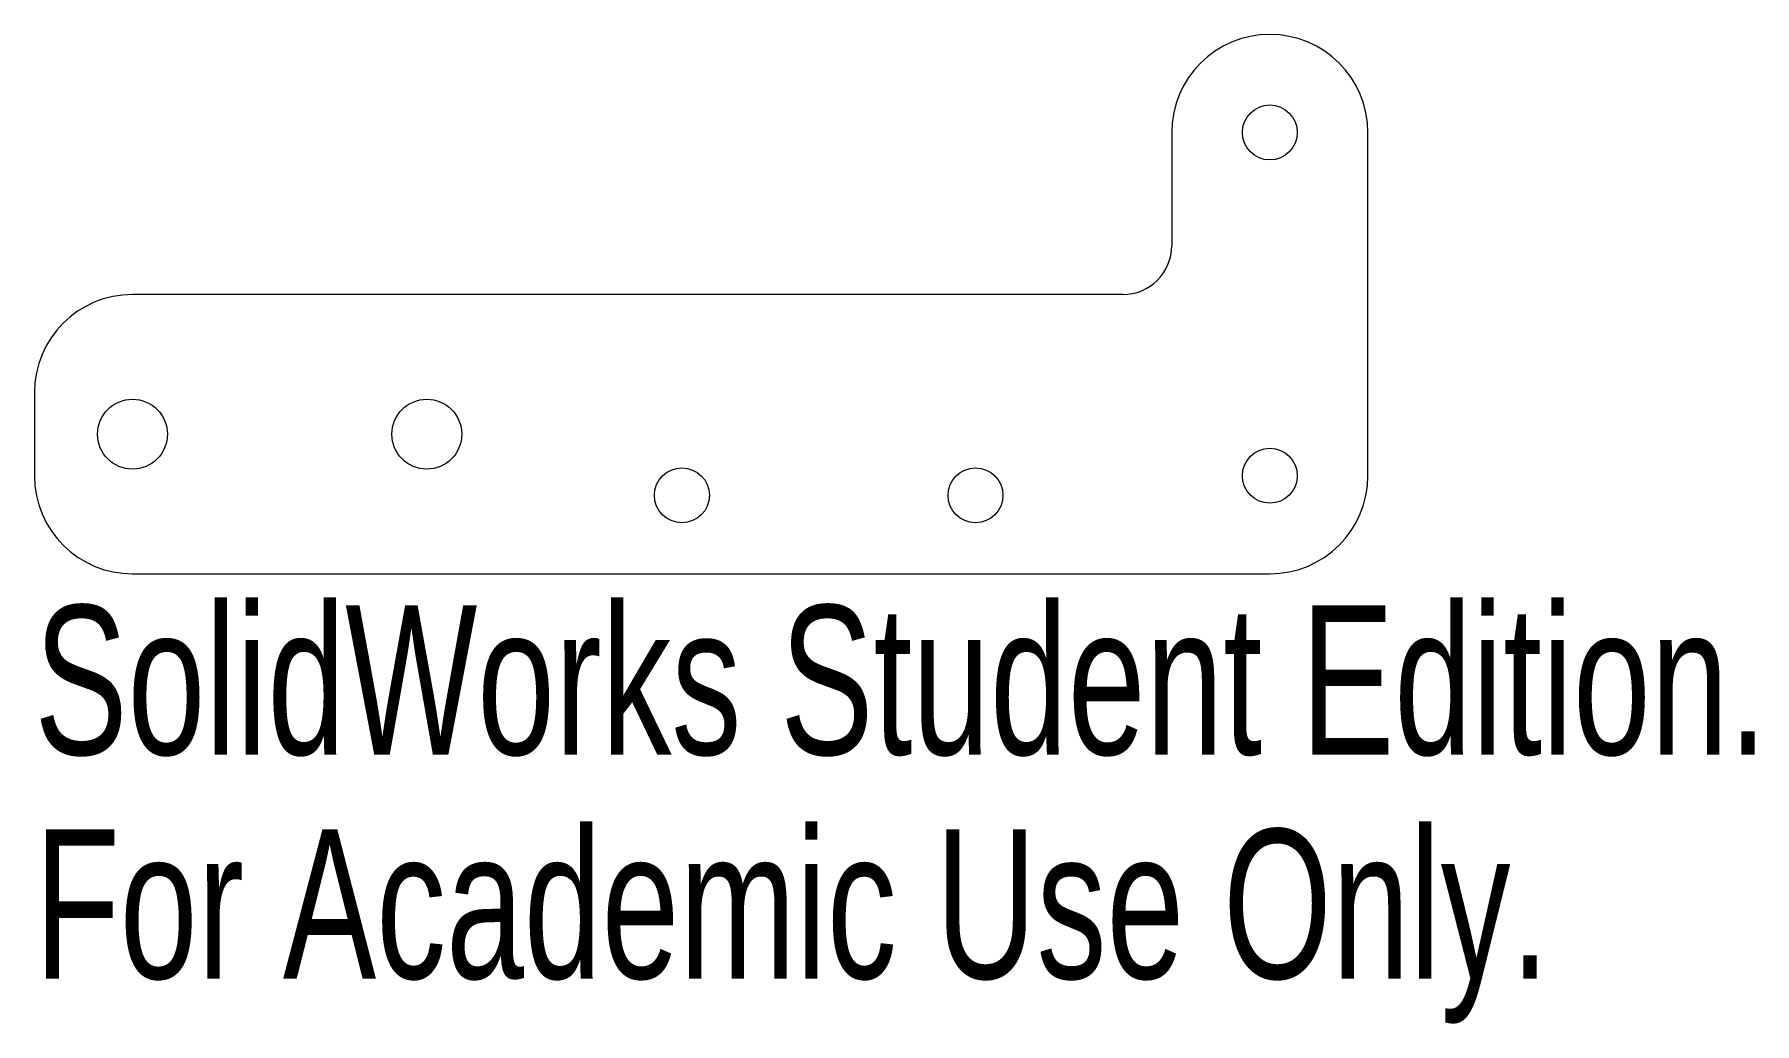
# Model space of a CAD drawing. Header units: inches. Extents: x -1.14 to 1.05, y -0.91 to 0.35.
import ezdxf

# ---------------------------------------------------------------- set-up
doc = ezdxf.new("R2010")
doc.units = ezdxf.units.IN
doc.header["$MEASUREMENT"] = 0
doc.styles.add('SLDTEXTSTYLE0', font='TXT', dxfattribs={"width": 0.7})

msp = doc.modelspace()

# ---------------------------------------------------------------- linework, layer by layer
at = {"color": 7, "linetype": 'Continuous', "lineweight": 15}
for p, q in [((0.3104, 0.229), (0.3104, 0.0849)), ((0.5604, -0.2085), (0.5604, 0.229)), ((0.2479, 0.0224), (-1.0137, 0.0224)), ((-1.1387, -0.1026), (-1.1387, -0.2085)), ((-1.0137, -0.3335), (0.4354, -0.3335))]:
    msp.add_line(p, q, dxfattribs=at)
for centre, radius in [((0.4354, 0.229), 0.035), ((-1.0137, -0.1556), 0.0445), ((-0.6387, -0.1556), 0.0445), ((0.4354, -0.2085), 0.035), ((-0.3137, -0.2335), 0.035), ((0.0604, -0.2335), 0.035)]:
    msp.add_circle(centre, radius, dxfattribs=at)
for centre, radius, start, end in [((0.4354, 0.229), 0.125, 0, 180), ((0.2479, 0.0849), 0.0625, 270, 0), ((-1.0137, -0.1026), 0.125, 90, 180), ((-1.0137, -0.2085), 0.125, 180, 270), ((0.4354, -0.2085), 0.125, 270, 0)]:
    msp.add_arc(centre, radius, start, end, dxfattribs=at)

# ---------------------------------------------------------------- texts
at = {"color": 7, "linetype": 'Continuous', "char_height": 0.1903, "attachment_point": 1, "style": 'SLDTEXTSTYLE0'}
for s, insert in [('SolidWorks Student Edition.', (-1.1387, -0.3737)), ('For Academic Use Only.', (-1.1387, -0.6591))]:
    msp.add_mtext(s, dxfattribs=dict(at, insert=insert))

doc.saveas('drawing.dxf')
